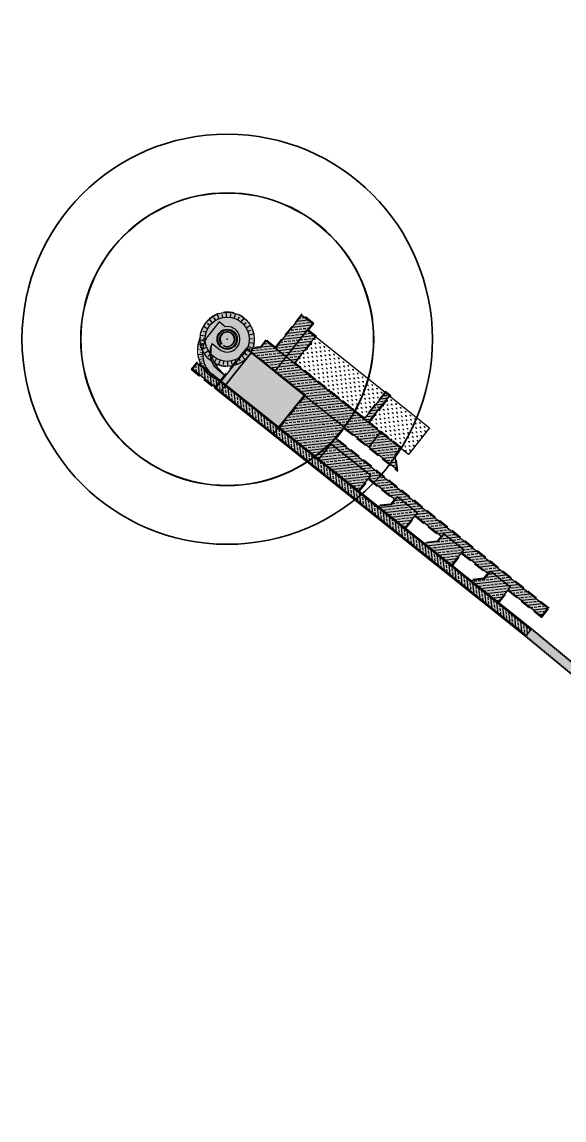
# Model space of a CAD drawing. Extents: x 466263 to 469319, y 5887365 to 5890189.
# Drawn here: x 466263 to 466581, y 5888275 to 5888921 of the extents above; entities that cross this region are included whole.
import ezdxf

# ---------------------------------------------------------------- set-up
doc = ezdxf.new("R2010")
doc.units = 0
doc.header["$MEASUREMENT"] = 0
doc.linetypes.add('VERDECKT', pattern=[9.524999999999995, 6.349999999999997, -3.174999999999998])
doc.layers.get('0').update_dxf_attribs({"linetype": 'CONTINUOUS'})
for name, color, linetype, transparency in [('UTEC -Flächen mit Böschung 0.5 m- KSF dauerhaft', 24, 'VERDECKT', 0.5), ('UTEC -Flächen mit Böschung 0.5 m- KSF temporär', 54, 'VERDECKT', 0.5), ('UTEC -Flächen mit Böschung 0.5 m- Zuwegung dauerhaft', 32, 'VERDECKT', 0.5), ('UTEC -Flächen- Fundament', 162, 'VERDECKT', 0.5), ('UTEC -Flächen- KSF Blattlager', 254, 'CONTINUOUS', 0.5), ('UTEC -Flächen- KSF dauerhaft', 252, 'CONTINUOUS', 0.5), ('UTEC -Flächen- KSF temporär', 254, 'CONTINUOUS', 0.5), ('UTEC -Flächen- Zuwegung dauerhaft', 33, 'CONTINUOUS', 0.5)]:
    doc.layers.add(name, color=color, linetype=linetype, transparency=transparency)
for name, color, linetype, lineweight in [('UTEC -WKA- Kreise - Baulast', 70, 'CONTINUOUS', 35), ('UTEC -WKA- Kreise - Rotor (ohne Exzentrizität)', 150, 'CONTINUOUS', 35), ('UTEC -WKA- Kreise - Rotorüberstrich (mit Exzentrizität)', 150, 'CONTINUOUS', 35)]:
    doc.layers.add(name, color=color, linetype=linetype, lineweight=lineweight)
for name, color, linetype in [('UTEC -WKA- Kreise - Standort', 10, 'CONTINUOUS'), ('UTEC -WKA- KSF Blattlager', 253, 'CONTINUOUS'), ('UTEC -WKA- KSF dauerhaft', 7, 'CONTINUOUS'), ('UTEC -WKA- KSF temporär', 253, 'CONTINUOUS'), ('UTEC -WKA- Turm & Fundament', 7, 'CONTINUOUS'), ('UTEC -WKA- Turm & Fundament Schraffur', 253, 'CONTINUOUS'), ('UTEC -Zuwegung- dauerhaft', 34, 'CONTINUOUS')]:
    doc.layers.add(name, color=color, linetype=linetype)
doc.layers.add('UTEC __Hilfslinien__', color=201, linetype='CONTINUOUS', plot=False)

# ---------------------------------------------------------------- blocks, each defined once
blk = doc.blocks.new('WKA - Fundament')
at = {"layer": 'UTEC -WKA- Turm & Fundament'}
for radius in [13, 5.94]:
    blk.add_circle((0, 0), radius, dxfattribs=at)
at = {"layer": 'UTEC -WKA- Turm & Fundament Schraffur'}
for points in [[(-6.499999999992722, 11.25833024920166), (-7.457968019860345, 12.91757953163915)], [(-4.446261863225116, 12.21600407022015), (-5.453169165174356, 14.98245914581139)], [(-2.257426309660559, 12.8025007891606), (-2.590125111487167, 14.68932945537017)], [(-2.2737e-12, 13), (-3.638e-12, 15.94399999999905)], [(2.257426309667605, 12.80250078915924), (2.590125111494669, 14.68932945537199)], [(4.446261863231483, 12.21600407021742), (5.453169165181633, 14.98245914581139)], [(6.499999999998181, 11.25833024919848), (7.457968019870349, 12.91757953164415)], [(-11.25833024919552, 6.500000000003637), (-13.80790903793104, 7.972000000000661)], [(-9.958577760542992, 8.356238925929574), (-11.42626991715178, 9.587778873221849)], [(-8.356238925919111, 9.958577760551632), (-10.24860564883261, 12.21381260109001)], [(8.356238925923435, 9.958577760547996), (10.24860564883988, 12.21381260109001)], [(9.958577760545948, 8.356238925925936), (11.42626991716611, 9.587778873227762)], [(11.25833024919734, 6.500000000000452), (13.80790903793831, 7.972000000000661)], [(-12.80250078915833, 2.2574263096717), (-15.70177481401924, 2.768646544721832)], [(-14.91593603973206, 0), (-13, 0)], [(-13, 0), (-14.91593603973206, 0)], [(-12.21600407021583, 4.446261863236486), (-14.01639502864964, 5.101550582148774)], [(12.21600407021651, 4.446261863234211), (14.01639502866737, 5.101550582152412)], [(12.80250078915855, 2.257426309670333), (15.70177481402652, 2.768646544721832)], [(13, 0), (14.91593603975116, 0)], [(14.91593603975116, 0), (13, 0)], [(-15.70177481402675, -2.768646544721375), (-12.80250078915878, -2.257426309669881)], [(-14.01639502865191, -5.101550582146046), (-12.21600407021674, -4.446261863233758)], [(14.01639502866965, -5.101550582150136), (12.21600407021765, -4.446261863231483)], [(15.70177481403402, -2.768646544721375), (12.80250078915901, -2.257426309668517)], [(-13.80790903793831, -7.972000000001571), (-11.25833024919689, -6.500000000001362)], [(-11.42626991715656, -9.587778873220033), (-9.958577760545722, -8.356238925925936)], [(-10.24860564884125, -12.21381260109047), (-8.356238925924117, -9.95857776054754)], [(-7.457968019866711, -12.91757953163869), (-6.499999999997726, -11.25833024919893)], [(-5.453169165181178, -14.98245914581184), (-4.446261863231028, -12.21600407021788)], [(-2.590125111494669, -14.68932945537244), (-2.257426309667605, -12.80250078915924)], [(2.590125111502401, -14.68932945537426), (2.257426309674654, -12.80250078915787)], [(5.453169165188455, -14.98245914581184), (4.446261863237396, -12.2160040702156)], [(7.457968019876942, -12.91757953164415), (6.500000000003183, -11.25833024919575)], [(10.24860564884852, -12.21381260109047), (8.356238925928206, -9.958577760543903)], [(11.42626991717065, -9.587778873225943), (9.958577760548678, -8.356238925922298)], [(13.80790903794559, -7.972000000001571), (11.2583302491987, -6.499999999998181)], [(1.04592e-11, -15.94400000000087), (9.0949e-12, -13)]]:
    blk.add_lwpolyline(points, dxfattribs=at)
blk.add_circle((0, 0), 15.944, dxfattribs=at)

msp = doc.modelspace()

# ---------------------------------------------------------------- hatches: boundary and pattern name
at = {"layer": 'UTEC -Flächen mit Böschung 0.5 m- KSF dauerhaft'}
h = msp.add_hatch(color=256, dxfattribs=at)
h.dxf.hatch_style = 1
h.paths.add_polyline_path([(466394.6858093523, 5888729.252357075), (466379.3965125524, 5888710.108496352), (466414.1680146808, 5888682.338140942), (466429.457311481, 5888701.482001662)])
at = {"layer": 'UTEC -Flächen mit Böschung 0.5 m- KSF temporär'}
h = msp.add_hatch(color=256, dxfattribs=at)
h.dxf.hatch_style = 1
edge = h.paths.add_edge_path()
edge.add_line((466414.1680146811, 5888682.338140942), (466461.0509388995, 5888644.894965104))
edge.add_line((466461.0509388995, 5888644.894965104), (466466.667415275, 5888651.927403738))
edge.add_line((466466.667415275, 5888651.927403738), (466481.5136746107, 5888640.070398055))
edge.add_line((466481.5136746107, 5888640.070398055), (466479.4587349475, 5888637.497390334))
edge.add_line((466479.4587349475, 5888637.497390334), (466471.4377673233, 5888636.599496135))
edge.add_line((466471.4377673233, 5888636.599496135), (466488.3993113603, 5888623.053112532))
edge.add_line((466488.3993113603, 5888623.053112532), (466494.0157877357, 5888630.085551166))
edge.add_line((466494.0157877357, 5888630.085551166), (466508.8620470715, 5888618.228545484))
edge.add_line((466508.8620470715, 5888618.228545484), (466506.8071074082, 5888615.655537762))
edge.add_line((466506.8071074082, 5888615.655537762), (466498.7861397839, 5888614.757643564))
edge.add_line((466498.7861397839, 5888614.757643564), (466515.7476838209, 5888601.211259961))
edge.add_line((466515.7476838209, 5888601.211259961), (466521.3641601964, 5888608.243698594))
edge.add_line((466521.3641601964, 5888608.243698594), (466536.2104195323, 5888596.386692912))
edge.add_line((466536.2104195323, 5888596.386692912), (466534.1554798689, 5888593.813685191))
edge.add_line((466534.1554798689, 5888593.813685191), (466526.1345122447, 5888592.915790993))
edge.add_line((466526.1345122447, 5888592.915790993), (466543.0960562817, 5888579.36940739))
edge.add_line((466543.0960562817, 5888579.36940739), (466548.7125326572, 5888586.401846022))
edge.add_line((466548.7125326572, 5888586.401846022), (466568.2470844147, 5888570.800522757))
edge.add_line((466568.2470844147, 5888570.800522757), (466572.615454929, 5888576.270197249))
edge.add_line((466572.615454929, 5888576.270197249), (466447.5943236801, 5888676.118666147))
edge.add_line((466447.5943236801, 5888676.118666147), (466452.2747206595, 5888681.979031672))
edge.add_line((466452.2747206595, 5888681.979031672), (466483.6918329974, 5888656.887668856))
edge.add_line((466483.6918329974, 5888656.887668856), (466482.6366096575, 5888666.314071482))
edge.add_line((466482.6366096575, 5888666.314071482), (466485.9396551822, 5888670.449843344))
edge.add_line((466485.9396551822, 5888670.449843344), (466467.0692781843, 5888685.520721617))
edge.add_line((466467.0692781843, 5888685.520721617), (466479.5503367964, 5888701.148363024))
edge.add_line((466479.5503367964, 5888701.148363024), (466476.4248085153, 5888703.644574746))
edge.add_line((466476.4248085153, 5888703.644574746), (466463.9437499029, 5888688.01693334))
edge.add_line((466463.9437499029, 5888688.01693334), (466423.4290895577, 5888720.374077792))
edge.add_line((466423.4290895577, 5888720.374077792), (466435.9101481698, 5888736.001719197))
edge.add_line((466435.9101481698, 5888736.001719197), (466431.221855748, 5888739.746036783))
edge.add_line((466431.221855748, 5888739.746036783), (466434.342120401, 5888743.652947132))
edge.add_line((466434.342120401, 5888743.652947132), (466427.3096817683, 5888749.269423507))
edge.add_line((466427.3096817683, 5888749.269423507), (466411.7083585032, 5888729.73487175))
edge.add_line((466411.7083585032, 5888729.73487175), (466406.2386840109, 5888734.103242264))
edge.add_line((466406.2386840109, 5888734.103242264), (466402.9356384864, 5888729.967470403))
edge.add_line((466402.9356384864, 5888729.967470403), (466398.6048603812, 5888729.482668479))
edge.add_arc((466383.4370657162, 5888734.396846031), 15.94400000031443, 332.2326302491672, 342.0483181134752, ccw=False)
edge.add_line((466397.5450573782, 5888726.968810808), (466429.457311481, 5888701.482001662))
edge.add_line((466429.457311481, 5888701.482001662), (466414.1680146811, 5888682.338140942))
h.paths.add_polyline_path([(466365.722326322, 5888721.029422639), (466362.2900352037, 5888716.731821252), (466375.9642214341, 5888705.810894967), (466379.3965125524, 5888710.108496352)])
at = {"layer": 'UTEC -Flächen- Fundament', "lineweight": 20}
h = msp.add_hatch(color=256, dxfattribs=at)
h.dxf.hatch_style = 1
edge = h.paths.add_edge_path()
edge.add_line((466397.5450573782, 5888726.968810808), (466394.6858093523, 5888729.252357075))
edge.add_line((466394.6858093523, 5888729.252357075), (466386.2622498049, 5888718.705145331))
edge.add_arc((466383.4370657193, 5888734.396846031), 15.9439999999113, 244.69155953663392, 280.20637147842217, ccw=False)
edge.add_arc((466388.142502833, 5888724.822753671), 12.49653124754187, 202.7850565560171, 220.4551185324558)
edge.add_line((466378.633711457, 5888716.714351869), (466381.9154769519, 5888713.262513459))
edge.add_line((466381.9154769519, 5888713.262513459), (466379.3965125524, 5888710.108496352))
edge.add_line((466379.3965125524, 5888710.108496352), (466368.366604759, 5888718.917562422))
edge.add_arc((466384.0807028977, 5888727.907368672), 18.10385309042745, 156.3973756777659, 209.7732435011965, ccw=False)
edge.add_arc((466383.4244258626, 5888734.389005946), 15.95153692633369, -27.721300616828273, 177.2440386761281, ccw=False)
at = {"layer": 'UTEC -Flächen- KSF Blattlager'}
h = msp.add_hatch(dxfattribs=at)
h.set_pattern_fill('GRASS', color=256, scale=0.1, angle=-38.61270879102392)
h.set_pattern_definition([(51.38729120897608, (462902.2094859979, 5888190.608811449), (-0.2825711939238973, 2.524233253649159), [0.4762500000000001, -3.115852448]), (6.387291208976082, (462902.2094859979, 5888190.608811449), (-0.282571193957539, 2.524233253949684), [0.4762500000000001, -2.06375]), (96.38729120897608, (462902.2094859979, 5888190.608811449), (-2.524233253949684, -0.2825711939575388), [0.4762500000000001, -2.06375])])
h.paths.add_polyline_path([(466489.9252301036, 5888666.626861188), (466466.3665606838, 5888685.442057047), (466478.8476192961, 5888701.069698453), (466502.4062887158, 5888682.254502596)])
h.paths.add_polyline_path([(466476.5034730851, 5888702.941857245), (466435.2074306694, 5888735.923054627), (466422.7263720571, 5888720.295413222), (466464.0224144728, 5888687.314215839)])
at = {"layer": 'UTEC -Flächen- KSF dauerhaft'}
h = msp.add_hatch(dxfattribs=at)
h.set_pattern_fill('GRAVEL', color=256, scale=2, angle=-38.61270879102392)
h.set_pattern_definition([(189.4000787129761, (462890.90859581, 5888202.193865658), (-23.73506587588951, -4.08003037576799), [0.269072, -26.6381760941474]), (146.357031936976, (462890.6431364511, 5888202.14991877), (20.00127554858755, -13.41450619402263), [0.461736, -45.71184952245999]), (93.89773828697604, (462890.2587385817, 5888202.405727836), (1.898476932723223, -29.67146415895103), [0.3255759999999999, -32.23206519219939]), (228.660980214976, (462889.3372341016, 5888202.501798088), (26.52488136500855, 30.00717695105997), [0.4204760000000002, -41.62711608325797]), (254.2209453869761, (462889.0595042292, 5888202.186098676), (7.163449631566829, 24.99369899346648), [0.4123099999999999, -40.81874625617657]), (318.660980214976, (462888.9473852469, 5888201.78932502), (-30.00717695105997, 26.52488136500855), [0.4204760000000002, -41.62711608325799]), (359.0815316756761, (462889.2630846578, 5888201.511595148), (-32.79699244017904, 0.5977347897166168), [0.556058, -55.049697097832]), (33.64261958387608, (462889.819070765, 5888201.502681763), (38.39767793113189, 25.64407006496957), [0.5249759999999997, -51.97264299362679]), (82.81685682397608, (462890.2561183617, 5888201.793524329), (3.723263070944501, 30.30078071773961), [0.4219000000000002, -41.76814621945799]), (136.6236495179761, (462890.3088733613, 5888202.212113519), (15.94229968553404, -15.291928614031), [0.4816640000000004, -23.6015251575846]), (183.784729006976, (462889.9587720847, 5888202.542914207), (-32.4823341607847, -2.213135212117133), [0.622896, -61.6667500095898]), (100.201366042976, (462890.8718895422, 5888201.250545643), (-3.450713816979595, 18.11332587222203), [0.2126019999999999, -21.04768962546939]), (132.856525598976, (462890.8342358212, 5888201.459787601), (17.81972210554236, -19.35090447708439), [0.404474, -40.04302283231399]), (186.387291208976, (462890.5591261689, 5888201.756291699), (-1.248105861219639, -1.562764140613879), [0.282842, -2.5455851247462]), (164.5858817229761, (462890.5995053822, 5888202.031190806), (10.31003242550933, -3.11500102487068), [0.152316, -15.0792302117278]), (253.188700694976, (462890.4526687168, 5888202.071675291), (2.181553443045813, 5.936398283061445), [0.2154059999999999, -10.554923614269]), (352.3510477410761, (462890.3903686961, 5888201.865474642), (7.184504144281462, -0.6187893024313041), [0.349858, -11.31204578969059]), (122.952342385976, (462890.7371128447, 5888201.818907536), (1.87742242000829, -4.058975863053412), [0.2529819999999999, -6.071573320336796]), (337.7768315429761, (462889.546265515, 5888202.795576693), (19.37195898979903, -7.792766190355187), [0.3544, -35.08569029333879]), (31.73346715087608, (462889.8743407121, 5888202.661536901), (-19.98022103587906, -12.19798210187872), [0.2973219999999999, -29.434815494638]), (254.5858817229761, (462890.986734017, 5888202.131460364), (3.115001024870691, 10.31003242550933), [0.30463, -14.9269162117278]), (304.9977508749762, (462890.9057650449, 5888201.837787033), (-11.88332382248057, 17.16935103403923), [0.3543999999999999, -35.08569029333798]), (300.8312459889761, (462888.772439881, 5888201.826662922), (-5.317608980630501, 9.36605758732668), [0.3417599999999999, -16.74624749063499]), (256.1624317779761, (462888.947595792, 5888201.533200137), (5.915343770347044, 23.43093485285248), [0.286356, -28.349286126552]), (28.18870069537608, (462889.7542557973, 5888200.556215165), (9.366057587326528, 5.317608980630451), [0.30463, -14.9269162117278]), (338.7413158452761, (462890.0227564662, 5888200.700115792), (-25.30835727286063, 9.97431963340052), [0.335262, -33.19084722848]), (30.8312459893761, (462888.9885013683, 5888201.167787038), (-9.366057587326553, -5.317608980630396), [0.1708799999999999, -16.91712749063499]), (62.69722368297607, (462889.6604899488, 5888200.631101518), (3.429659304264986, 7.499162423675636), [0.10198, -10.0960590271856]), (127.351047740976, (462889.7072676005, 5888200.721720782), (3.440186560622162, -5.30708172427311), [0.4123099999999999, -7.833901251235397]), (147.396297165976, (462889.4571200654, 5888201.049480161), (16.87574726735963, -10.91829447158335), [0.3820999999999999, -37.82784634908561]), (265.0773587349761, (462890.2780391687, 5888201.72482587), (0.9334475818254675, 4.373634142447657), [0.2884439999999998, -6.922658550927996]), (314.544517795976, (462890.2532875965, 5888201.437445704), (24.07077866799826, -24.3433279219634), [0.5035879999999999, -49.8551252480566]), (22.33268710987608, (462890.6065354558, 5888201.078536313), (-14.98779759099395, -5.946925539418987), [0.205912, -20.385348281974]), (51.38729120897608, (462890.7970031904, 5888201.156779794), (-0.3146582793942596, 2.810870001833708), [0.12, -1.879999999999999]), (81.64372837297607, (462889.4633079585, 5888201.121325202), (-2.485684466082132, -15.93177242917682), [0.2778479999999999, -27.50703997889961]), (9.40007871317608, (462889.5036871718, 5888201.39622431), (23.73506587588938, 4.08003037576802), [0.5381439999999998, -26.36910409414739]), (321.3872912089761, (462890.0346058895, 5888201.484118082), (2.810870001833708, 0.3146582793942598), [0.5200000000000001, -1.479999999999999]), (286.6921376779761, (462890.4409245659, 5888201.159610559), (6.890900377602206, -23.42040759649504), [0.3162279999999998, -31.30654860168399]), (215.4418953079761, (462890.5317543767, 5888200.856708025), (-6.555187585492951, -5.002950701236175), [0.291204, -14.269015778561]), (169.033266572976, (462890.2945089906, 5888200.687845277), (-42.17357728386295, 8.086369957034792), [0.47413, -46.93894836451878]), (136.813369948976, (462889.8290368763, 5888200.778043455), (-19.06782796676201, 17.78814033647035), [0.501598, -49.6581468159378])])
edge = h.paths.add_edge_path()
edge.add_line((466382.28341531, 5888712.921998168), (466378.306047781, 5888716.09853364))
edge.add_arc((466386.4187358788, 5888726.256500554), 12.99999999962885, 154.729655005278, 231.3872912086548, ccw=False)
edge.add_line((466374.6627888271, 5888731.806068907), (466378.7566687373, 5888728.536480503))
edge.add_arc((466383.4370657172, 5888734.396846031), 7.500000001305108, 231.3872912125396, 459.576976315522)
edge.add_line((466382.1892718059, 5888741.792318319), (466378.6730524893, 5888744.600556508))
edge.add_line((466378.6730524893, 5888744.600556508), (466372.7445496486, 5888737.17742684))
edge.add_arc((466386.4187358797, 5888726.256500554), 17.5000000012986, 141.3872912074846, 231.3872912075755)
edge.add_line((466375.4978095933, 5888712.582314322), (466379.4751771223, 5888709.405778852))
edge.add_line((466379.4751771223, 5888709.405778852), (466382.28341531, 5888712.921998168))
edge = h.paths.add_edge_path(flags=16)
edge.add_arc((466383.4370657169, 5888734.396846031), 5.5, 0, 360)
h = msp.add_hatch(color=256, dxfattribs=at)
h.dxf.hatch_style = 1
h.paths.add_polyline_path([(466397.4993111683, 5888726.365454317), (466394.7644739222, 5888728.549639576), (466379.4751771223, 5888709.405778852), (466382.2100143685, 5888707.221593595)])
h.paths.add_polyline_path([(466428.7545939806, 5888701.403337092), (466397.4993111683, 5888726.365454317), (466382.2100143685, 5888707.221593595), (466413.4652971806, 5888682.259476371)])
at = {"layer": 'UTEC -Flächen- KSF temporär'}
h = msp.add_hatch(dxfattribs=at)
h.set_pattern_fill('ANSI33', color=256, scale=0.5, angle=-38.61270879102392)
h.set_pattern_definition([(6.387291208976082, (462887.7539176971, 5888202.153790667), (-0.3532139924469237, 3.155291567437105), []), (6.387291208976082, (462889.5081712349, 5888200.752751275), (-0.3532139924469237, 3.155291567437105), [1.587499999999999, -0.79375])])
h.paths.add_polyline_path([(466571.9127374287, 5888576.19153268), (466446.8916061796, 5888676.040001578), (466444.3953944572, 5888672.914473296), (466467.8368565663, 5888654.192885377), (466466.5887507051, 5888652.630121238), (466482.2163921114, 5888640.149062625), (466483.4644979725, 5888641.711826766), (466495.1852290271, 5888632.351032806), (466493.937123166, 5888630.788268667), (466509.564764572, 5888618.307210053), (466510.8128704332, 5888619.869974194), (466522.5336014878, 5888610.509180234), (466521.2854956266, 5888608.946416095), (466536.9131370328, 5888596.465357482), (466538.161242894, 5888598.028121622), (466549.8819739485, 5888588.667327662), (466548.6338680874, 5888587.104563522), (466568.168419845, 5888571.503240257)])
h.paths.add_polyline_path([(466549.8819739485, 5888588.667327662), (466538.161242894, 5888598.028121622), (466534.4169253103, 5888593.339829201), (466525.9843153047, 5888592.395854364), (466542.3933387812, 5888579.29074282)], flags=17)
h.paths.add_polyline_path([(466522.5336014878, 5888610.509180234), (466510.8128704332, 5888619.869974194), (466507.0685528496, 5888615.181681773), (466498.6359428438, 5888614.237706934), (466515.0449663205, 5888601.132595392)], flags=17)
h.paths.add_polyline_path([(466467.8368565663, 5888654.192885377), (466444.3953944572, 5888672.914473296), (466436.9067592898, 5888663.537888452), (466460.348221399, 5888644.816300535)])
h.paths.add_polyline_path([(466495.1852290271, 5888632.351032806), (466483.4644979725, 5888641.711826766), (466479.7201803888, 5888637.023534344), (466471.2875703833, 5888636.079559506), (466487.6965938598, 5888622.974447963)], flags=17)
h.paths.add_polyline_path([(466413.4652971806, 5888682.259476371), (466436.9067592898, 5888663.537888452), (466452.1960560898, 5888682.681749176), (466428.7545939806, 5888701.403337092)])
h.paths.add_polyline_path([(466466.3665606838, 5888685.442057047), (466464.0224144728, 5888687.314215839), (466476.5034730851, 5888702.941857245), (466478.8476192961, 5888701.069698453)])
h.paths.add_polyline_path([(466422.7263720571, 5888720.295413222), (466418.0380796354, 5888724.039730806), (466430.5191382474, 5888739.667372211), (466435.2074306694, 5888735.923054627)])
h.paths.add_polyline_path([(466473.5162066271, 5888679.731972732), (466418.0380796354, 5888724.039730806), (466411.1734973986, 5888715.444528032), (466466.6516243904, 5888671.136769959)])
h.paths.add_polyline_path([(466466.6516243904, 5888671.136769959), (466483.0606478669, 5888658.031658414), (466482.1166730287, 5888666.46426842), (466485.2369376817, 5888670.371178772), (466473.5162066271, 5888679.731972732)])
h.paths.add_polyline_path([(466411.1734973986, 5888715.444528032), (466394.7644739222, 5888728.549639576), (466403.1970839277, 5888729.493614413), (466406.3173485806, 5888733.400524762), (466418.0380796354, 5888724.039730806)])
h.paths.add_polyline_path([(466433.6394029006, 5888743.574282563), (466418.0380796354, 5888724.039730806), (466411.7870230729, 5888729.03215425), (466427.3883463382, 5888748.566706007)])
h = msp.add_hatch(dxfattribs=at)
h.set_pattern_fill('ANSI33', color=256, scale=0.5, angle=51.38729120897608)
h.set_pattern_definition([(96.38729120897608, (462887.7539176971, 5888202.153790667), (-3.155291567437105, -0.3532139924469237), []), (96.38729120897608, (462889.1549570899, 5888203.908044205), (-3.155291567437105, -0.3532139924469237), [1.587499999999999, -0.79375])])
h.paths.add_polyline_path([(466559.1196523512, 5888560.173200239), (466362.9927527042, 5888716.810485822), (466365.8009908918, 5888720.326705136), (466561.9278905388, 5888563.689419553)])
at = {"layer": 'UTEC -Flächen- Zuwegung dauerhaft', "linetype": 'ByBlock', "transparency": 33554687}
h = msp.add_hatch(color=256, dxfattribs=at)
h.dxf.hatch_style = 1
edge = h.paths.add_edge_path()
edge.add_arc((467156.7549778905, 5889196.547405191), 5.000000000045556, 242.6636303000544, 334.4724394946446, ccw=False)
edge.add_line((467154.4589102381, 5889192.10577561), (467057.6622666999, 5889242.144086576))
edge.add_arc((467054.3329686033, 5889235.703723682), 7.249999999868197, 62.66363029559509, 154.6963634447146)
edge.add_line((467047.7785667827, 5889238.802484205), (466996.3604601153, 5889130.04450519))
edge.add_line((466996.3604601153, 5889130.04450519), (466952.948170002, 5889042.950308694))
edge.add_line((466952.948170002, 5889042.950308694), (466830.0118861572, 5888783.99431432))
edge.add_line((466830.0118861572, 5888783.99431432), (466719.4210816272, 5888558.670826966))
edge.add_line((466719.4210816272, 5888558.670826966), (466678.573962645, 5888475.207322112))
edge.add_arc((466674.0935961898, 5888477.426852789), 5.000000000104988, 230.3976196096461, 333.6466251521746, ccw=False)
edge.add_line((466670.9063161863, 5888473.574418991), (466561.9278905388, 5888563.689419553))
edge.add_line((466561.9278905388, 5888563.689419553), (466379.4751771223, 5888709.405778852))
edge.add_line((466379.4751771223, 5888709.405778852), (466376.6669389345, 5888705.889559536))
edge.add_line((466376.6669389345, 5888705.889559536), (466559.1196523512, 5888560.173200239))
edge.add_line((466559.1196523512, 5888560.173200239), (466675.6410861775, 5888463.816681507))
edge.add_line((466675.6410861775, 5888463.816681507), (466697.7950520844, 5888442.949465684))
edge.add_line((466697.7950520844, 5888442.949465684), (466763.7378175053, 5888380.836798095))
edge.add_arc((466813.276089235, 5888433.429783693), 72.25000000025682, 226.7131880464773, 234.9162447765445)
edge.add_line((466771.7487209709, 5888374.306690193), (466823.3095686733, 5888338.090954804))
edge.add_line((466823.3095686733, 5888338.090954804), (466876.3847143621, 5888306.018065873))
edge.add_line((466876.3847143621, 5888306.018065873), (466914.4403143086, 5888276.725826661))
edge.add_arc((466918.8624908049, 5888282.470985931), 7.249999998895853, 232.4137233610919, 334.8601818521503)
edge.add_line((466925.4257257067, 5888279.3909782), (466984.3265603748, 5888404.903654649))
edge.add_line((466984.3265603748, 5888404.903654649), (466980.2528283664, 5888406.815383588))
edge.add_line((466980.2528283664, 5888406.815383588), (466921.3519936985, 5888281.302707136))
edge.add_arc((466918.862490805, 5888282.470985931), 2.74999999989145, 232.4137233598414, 334.86018183277235, ccw=False)
edge.add_line((466917.1851135131, 5888280.291787586), (466878.9288330034, 5888309.738495077))
edge.add_line((466878.9288330034, 5888309.738495077), (466825.7694017293, 5888341.86231712))
edge.add_line((466825.7694017293, 5888341.86231712), (466774.3352006552, 5888377.989097399))
edge.add_arc((466813.276089245, 5888433.42978369), 67.75000000433495, 226.7131880381479, 234.9162447687712, ccw=False)
edge.add_line((466766.8232461942, 5888384.11248578), (466700.8804807706, 5888446.22515337))
edge.add_line((466700.8804807706, 5888446.22515337), (466682.0020692134, 5888464.007066097))
edge.add_arc((466685.4303233093, 5888467.646719084), 4.999999999792412, 153.6466250925158, 226.7131880931135, ccw=False)
edge.add_line((466680.9499568564, 5888469.866249766), (466723.4607457432, 5888556.688123299))
edge.add_line((466723.4607457432, 5888556.688123299), (466834.0515502729, 5888782.011610652))
edge.add_line((466834.0515502729, 5888782.011610652), (466956.9958400322, 5889040.983535074))
edge.add_line((466956.9958400322, 5889040.983535074), (467000.4287095209, 5889128.121136589))
edge.add_line((467000.4287095209, 5889128.121136589), (467051.8468161884, 5889236.879115608))
edge.add_arc((467054.3329686034, 5889235.703723682), 2.750000000457537, 62.663630310733424, 154.6963634430184, ccw=False)
edge.add_line((467055.5958058121, 5889238.146619955), (467153.9695127007, 5889187.293057722))
edge.add_line((467153.9695127007, 5889187.293057722), (467157.1562083257, 5889185.785159005))
edge.add_line((467157.1562083257, 5889185.785159005), (467161.2668683647, 5889194.392679143))

# ---------------------------------------------------------------- linework, layer by layer
at = {"layer": 'UTEC -Flächen mit Böschung 0.5 m- KSF dauerhaft'}
msp.add_lwpolyline([(466394.6858093523, 5888729.252357075), (466379.3965125524, 5888710.108496352), (466414.1680146808, 5888682.338140942), (466429.457311481, 5888701.482001662)], close=True, dxfattribs=at)
at = {"layer": 'UTEC -Flächen mit Böschung 0.5 m- KSF temporär'}
msp.add_lwpolyline([(466414.1680146811, 5888682.338140942), (466461.0509388995, 5888644.894965104), (466466.667415275, 5888651.927403738), (466481.5136746107, 5888640.070398055), (466479.4587349475, 5888637.497390334), (466471.4377673233, 5888636.599496135), (466488.3993113603, 5888623.053112532), (466494.0157877357, 5888630.085551166), (466508.8620470715, 5888618.228545484), (466506.8071074082, 5888615.655537762), (466498.7861397839, 5888614.757643564), (466515.7476838209, 5888601.211259961), (466521.3641601964, 5888608.243698594), (466536.2104195323, 5888596.386692912), (466534.1554798689, 5888593.813685191), (466526.1345122447, 5888592.915790993), (466543.0960562817, 5888579.36940739), (466548.7125326572, 5888586.401846022), (466568.2470844147, 5888570.800522757), (466572.615454929, 5888576.270197249), (466447.5943236801, 5888676.118666147), (466452.2747206595, 5888681.979031672), (466483.6918329974, 5888656.887668856), (466482.6366096575, 5888666.314071482), (466485.9396551822, 5888670.449843344), (466467.0692781843, 5888685.520721617), (466479.5503367964, 5888701.148363024), (466476.4248085153, 5888703.644574746), (466463.9437499029, 5888688.01693334), (466423.4290895577, 5888720.374077792), (466435.9101481698, 5888736.001719197), (466431.221855748, 5888739.746036783), (466434.342120401, 5888743.652947132), (466427.3096817683, 5888749.269423507), (466411.7083585032, 5888729.73487175), (466406.2386840109, 5888734.103242264), (466402.9356384864, 5888729.967470403), (466398.6048603812, 5888729.482668479, -0.042855224566189), (466397.5450573782, 5888726.968810808), (466429.457311481, 5888701.482001662)], format="xyb", close=True, dxfattribs=at)
msp.add_lwpolyline([(466365.722326322, 5888721.029422639), (466362.2900352037, 5888716.731821252), (466375.9642214341, 5888705.810894967), (466379.3965125524, 5888710.108496352)], close=True, dxfattribs=at)
at = {"layer": 'UTEC -Flächen mit Böschung 0.5 m- Zuwegung dauerhaft', "linetype": 'ByBlock'}
msp.add_lwpolyline([(466671.2250441864, 5888473.959662372), (466562.2432408212, 5888564.077456012), (466379.3965125524, 5888710.108496352), (466375.9642214341, 5888705.810894967), (466558.8042979332, 5888559.785167082), (466675.3100104918, 5888463.441648932)], dxfattribs=at)
at = {"layer": 'UTEC -Flächen- Fundament'}
msp.add_lwpolyline([(466397.5450573782, 5888726.968810808), (466394.6858093523, 5888729.252357075), (466386.2622498049, 5888718.705145331, -0.1562150251272539), (466376.6211485352, 5888719.983157783, 0.0772533267319871), (466378.633711457, 5888716.714351869), (466381.9154769519, 5888713.262513459), (466379.3965125524, 5888710.108496352), (466368.366604759, 5888718.917562422, -0.2372003790046332), (466367.491338656, 5888735.155988594, -1.245588227496011)], format="xyb", close=True, dxfattribs=at)
at = {"layer": 'UTEC -WKA- Kreise - Baulast'}
msp.add_circle((466383.4370657169, 5888734.396846031), 120.6039999999998, dxfattribs=at)
at = {"layer": 'UTEC -WKA- Kreise - Rotor (ohne Exzentrizität)'}
msp.add_circle((466383.4370657169, 5888734.396846031), 86, dxfattribs=at)
at = {"layer": 'UTEC -WKA- Kreise - Rotorüberstrich (mit Exzentrizität)'}
msp.add_circle((466383.4370657169, 5888734.396846031), 86.09799999999996, dxfattribs=at)
at = {"layer": 'UTEC -WKA- Kreise - Standort', "color": 6, "linetype": 'ByBlock'}
msp.add_point((466383.4370657169, 5888734.396846031), dxfattribs=at)
at = {"layer": 'UTEC -WKA- KSF Blattlager'}
for points in [[(466476.5034730851, 5888702.941857245), (466435.2074306694, 5888735.923054627), (466422.7263720571, 5888720.295413222), (466464.0224144728, 5888687.314215839)], [(466489.9252301036, 5888666.626861188), (466466.3665606838, 5888685.442057047), (466478.8476192961, 5888701.069698453), (466502.4062887158, 5888682.254502596)]]:
    msp.add_lwpolyline(points, close=True, dxfattribs=at)
at = {"layer": 'UTEC -WKA- KSF dauerhaft'}
msp.add_lwpolyline([(466382.28341531, 5888712.921998168), (466378.306047781, 5888716.09853364, -0.3475404855923581), (466374.6627888271, 5888731.806068907), (466378.7566687373, 5888728.536480503, 1.542658710510289), (466382.1892718059, 5888741.792318319), (466378.6730524893, 5888744.600556508), (466372.7445496486, 5888737.17742684, 0.4142135623730952), (466375.4978095933, 5888712.582314322), (466379.4751771223, 5888709.405778852)], format="xyb", close=True, dxfattribs=at)
for points in [[(466397.4993111683, 5888726.365454317), (466394.7644739222, 5888728.549639576), (466379.4751771223, 5888709.405778852), (466382.2100143685, 5888707.221593595)], [(466428.7545939806, 5888701.403337092), (466397.4993111683, 5888726.365454317), (466382.2100143685, 5888707.221593595), (466413.4652971806, 5888682.259476371)]]:
    msp.add_lwpolyline(points, close=True, dxfattribs=at)
msp.add_circle((466383.4370657169, 5888734.396846031), 5.5, dxfattribs=at)
at = {"layer": 'UTEC -WKA- KSF temporär'}
for points in [[(466433.6394029006, 5888743.574282563), (466418.0380796354, 5888724.039730806), (466411.7870230729, 5888729.03215425), (466427.3883463382, 5888748.566706007)], [(466422.7263720571, 5888720.295413222), (466418.0380796354, 5888724.039730806), (466430.5191382474, 5888739.667372211), (466435.2074306694, 5888735.923054627)], [(466411.1734973986, 5888715.444528032), (466394.7644739222, 5888728.549639576), (466403.1970839277, 5888729.493614413), (466406.3173485806, 5888733.400524762), (466418.0380796354, 5888724.039730806)], [(466473.5162066271, 5888679.731972732), (466418.0380796354, 5888724.039730806), (466411.1734973986, 5888715.444528032), (466466.6516243904, 5888671.136769959)], [(466559.1196523512, 5888560.173200239), (466362.9927527042, 5888716.810485822), (466365.8009908918, 5888720.326705136), (466561.9278905388, 5888563.689419553)], [(466466.3665606838, 5888685.442057047), (466464.0224144728, 5888687.314215839), (466476.5034730851, 5888702.941857245), (466478.8476192961, 5888701.069698453)], [(466413.4652971806, 5888682.259476371), (466436.9067592898, 5888663.537888452), (466452.1960560898, 5888682.681749176), (466428.7545939806, 5888701.403337092)], [(466466.6516243904, 5888671.136769959), (466483.0606478669, 5888658.031658414), (466482.1166730287, 5888666.46426842), (466485.2369376817, 5888670.371178772), (466473.5162066271, 5888679.731972732)], [(466467.8368565663, 5888654.192885377), (466444.3953944572, 5888672.914473296), (466436.9067592898, 5888663.537888452), (466460.348221399, 5888644.816300535)], [(466571.9127374287, 5888576.19153268), (466446.8916061796, 5888676.040001578), (466444.3953944572, 5888672.914473296), (466467.8368565663, 5888654.192885377), (466466.5887507051, 5888652.630121238), (466482.2163921114, 5888640.149062625), (466483.4644979725, 5888641.711826766), (466495.1852290271, 5888632.351032806), (466493.937123166, 5888630.788268667), (466509.564764572, 5888618.307210053), (466510.8128704332, 5888619.869974194), (466522.5336014878, 5888610.509180234), (466521.2854956266, 5888608.946416095), (466536.9131370328, 5888596.465357482), (466538.161242894, 5888598.028121622), (466549.8819739485, 5888588.667327662), (466548.6338680874, 5888587.104563522), (466568.168419845, 5888571.503240257)], [(466495.1852290271, 5888632.351032806), (466483.4644979725, 5888641.711826766), (466479.7201803888, 5888637.023534344), (466471.2875703833, 5888636.079559506), (466487.6965938598, 5888622.974447963)], [(466522.5336014878, 5888610.509180234), (466510.8128704332, 5888619.869974194), (466507.0685528496, 5888615.181681773), (466498.6359428438, 5888614.237706934), (466515.0449663205, 5888601.132595392)], [(466549.8819739485, 5888588.667327662), (466538.161242894, 5888598.028121622), (466534.4169253103, 5888593.339829201), (466525.9843153047, 5888592.395854364), (466542.3933387812, 5888579.29074282)]]:
    msp.add_lwpolyline(points, close=True, dxfattribs=at)
at = {"layer": 'UTEC -WKA- Turm & Fundament'}
msp.add_lwpolyline([(466381.444207781, 5888730.699750246, 11.10999092558237), (466380.2721346755, 5888731.635829642), (466380.0820689693, 5888731.397846728, -11.91607978309962), (466381.2541420748, 5888730.461767331)], format="xyb", close=True, dxfattribs=at)
at = {"layer": 'UTEC -WKA- Turm & Fundament Schraffur', "lineweight": 13}
for points in [[(466379.4751771223, 5888709.405778852), (466378.5823064189, 5888709.866325097), (466377.6902117561, 5888710.343486245), (466376.8038572672, 5888710.861753025), (466375.9340421526, 5888711.366810587), (466375.0774362546, 5888711.888407526), (466374.8690847028, 5888712.000630159), (466374.0885153615, 5888712.515678196), (466373.1028132118, 5888713.248734014), (466372.1534085541, 5888714.061156547), (466371.2733801379, 5888714.926527361), (466370.4296492138, 5888715.871264889), (466369.6420853143, 5888716.852411326), (466368.9337767148, 5888717.932794008), (466368.2981745142, 5888719.036376377), (466367.7154091804, 5888720.206116248), (466367.2053502454, 5888721.399055806), (466366.7944161427, 5888722.648273803), (466366.4693976556, 5888723.937230866), (466366.4528582811, 5888723.950440082), (466366.2170855672, 5888725.249387618), (466366.0374798779, 5888726.584744063), (466365.9768685529, 5888727.933421132), (466365.9889636268, 5888729.305297895), (466366.1068438485, 5888730.673955915), (466366.3007606268, 5888732.036065033), (466366.3402768626, 5888732.221216895), (466366.7261172327, 5888733.348778856), (466367.2440497697, 5888734.641734563), (466367.7386275423, 5888735.670242622)], [(466370.7468378844, 5888734.043773069), (466369.2736142801, 5888734.808688106)], [(466369.0020561328, 5888727.962157793), (466365.9831946256, 5888728.280525167)], [(466369.4243598029, 5888730.432764647), (466366.1923138071, 5888731.255829935)], [(466370.2059712315, 5888732.844084517), (466367.056013407, 5888734.168864433)], [(466369.1690267078, 5888729.205658655), (466367.6119269207, 5888729.471917197)], [(466369.7708087306, 5888731.650619726), (466368.1815821817, 5888732.186367787)], [(466382.28341531, 5888712.921998168), (466381.5585190575, 5888713.592866674), (466380.8736329765, 5888714.32947548), (466380.172207521, 5888715.079293501), (466379.48732144, 5888715.815902306), (466378.802435359, 5888716.552511112), (466378.633711457, 5888716.714351869), (466378.2333248989, 5888717.1966554), (466377.7534602121, 5888717.850790161), (466377.3463019242, 5888718.528124612), (466376.9688922275, 5888719.208789223), (466376.6476495552, 5888719.925862736), (466376.3297370406, 5888720.613187662), (466375.8267840782, 5888721.204495084), (466375.3766679826, 5888721.861960002), (466374.9397611036, 5888722.535964297), (466374.5458120324, 5888723.229838121), (466374.2046998279, 5888723.989869446), (466373.8767968403, 5888724.766440143), (466373.8602574658, 5888724.77964936), (466373.5885215024, 5888725.592628964), (466373.9779148588, 5888726.419374856), (466374.0367435553, 5888727.239237605), (466373.9897871042, 5888728.062319097), (466374.0023278353, 5888728.892060904), (466374.057826374, 5888729.741672245), (466374.6627888271, 5888731.806068907)], [(466368.9367218405, 5888725.463288627), (466366.1905557197, 5888725.351842607)], [(466369.2280075827, 5888722.981006599), (466366.8374853648, 5888722.532609598)], [(466368.9243680632, 5888726.700454067), (466367.4786214675, 5888726.761131006)], [(466369.0388256206, 5888724.209864434), (466367.748587073, 5888724.080427647)], [(466369.5054956631, 5888721.762915637), (466368.401954205, 5888721.472764934)], [(466373.4416002802, 5888725.485817966), (466373.5985119756, 5888725.503383191)], [(466373.5744037961, 5888724.250725555), (466373.8242942163, 5888724.293681429)], [(466373.8254620752, 5888723.030131867), (466374.5623514069, 5888723.216628906)], [(466374.1934609006, 5888721.835793404), (466374.6823484998, 5888722.010145886)], [(466369.8695105392, 5888720.566760609), (466367.8578260632, 5888719.875663002)], [(466370.8495305598, 5888718.265890706), (466369.2449174996, 5888717.440500003)], [(466370.3189244812, 5888719.397486561), (466369.4155231737, 5888719.010849258)], [(466371.451698619, 5888717.18799485), (466370.7528850725, 5888716.75084765)], [(466372.1498400889, 5888716.124935378), (466370.9615886715, 5888715.275644707)], [(466372.9046301397, 5888715.138094819), (466372.4107097439, 5888714.722508694)], [(466374.678533221, 5888720.673701832), (466375.8234539204, 5888721.234243674)], [(466375.2645894051, 5888719.579299309), (466375.87740493, 5888719.945063784)], [(466375.9538785584, 5888718.543734431), (466376.9456925376, 5888719.281495622)], [(466376.7451094204, 5888717.571976896), (466377.1286283846, 5888717.916390588)], [(466377.6286664496, 5888716.678678282), (466378.1770464601, 5888717.295780232)], [(466378.5862234441, 5888715.874770579), (466378.7895603852, 5888716.129370521)], [(466379.562046535, 5888715.095426793), (466379.8314295592, 5888715.432723609)], [(466373.7300431949, 5888714.204650987), (466372.9105587687, 5888713.413249576)], [(466374.6254747626, 5888713.327115717), (466374.2930910986, 5888712.975339107)], [(466375.5795127634, 5888712.517061862), (466375.0774362546, 5888711.888407526)], [(466376.5553358542, 5888711.737718079), (466376.370280546, 5888711.506008727)], [(466377.531158945, 5888710.958374296), (466377.25363912, 5888710.610889321)], [(466378.5069820359, 5888710.17903051), (466378.427600461, 5888710.079636154)]]:
    msp.add_lwpolyline(points, dxfattribs=at)
at = {"layer": 'UTEC -Zuwegung- dauerhaft', "linetype": 'ByBlock', "const_width": 0.2}
msp.add_lwpolyline([(466670.9063161863, 5888473.574418991), (466561.9278905388, 5888563.689419553), (466379.4751771223, 5888709.405778852), (466376.6669389345, 5888705.889559536), (466559.1196523512, 5888560.173200239), (466675.6410861775, 5888463.816681507)], dxfattribs=at)
at = {"layer": 'UTEC __Hilfslinien__'}
for points in [[(466379.4751771223, 5888709.405778852), (466376.6669389345, 5888705.889559536)], [(466382.2100143685, 5888707.221593595), (466379.4017761806, 5888703.705374279)], [(466413.4652971806, 5888682.259476371), (466410.6570589929, 5888678.743257054)]]:
    msp.add_lwpolyline(points, dxfattribs=at)

# ---------------------------------------------------------------- block references
at = {"rotation": 321.3872912089761}
msp.add_blockref('WKA - Fundament', (466383.4370657169, 5888734.396846031), dxfattribs=at)

doc.saveas('drawing.dxf')
